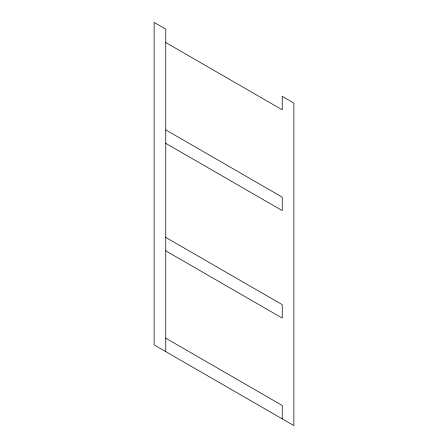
<?xml version="1.0" encoding="UTF-8"?>
<svg xmlns="http://www.w3.org/2000/svg" width="448" height="448" viewBox="0 0 448 448"><rect width="100%" height="100%" fill="white"/><g stroke="black" fill="none" stroke-linecap="round" stroke-linejoin="round"><path stroke-width="0.67" d="M165.76 42.554L282.24 109.805L282.24 96.365L293.877 103.085L293.877 425.6L154.123 344.915L154.123 22.4L165.76 29.12L165.76 351.635M165.76 129.903L282.24 197.154L282.24 210.588L165.76 143.343M165.76 237.412L282.24 304.657L282.24 318.097L165.76 250.846M165.76 338.195L282.24 405.446L282.24 418.88"/></g></svg>
